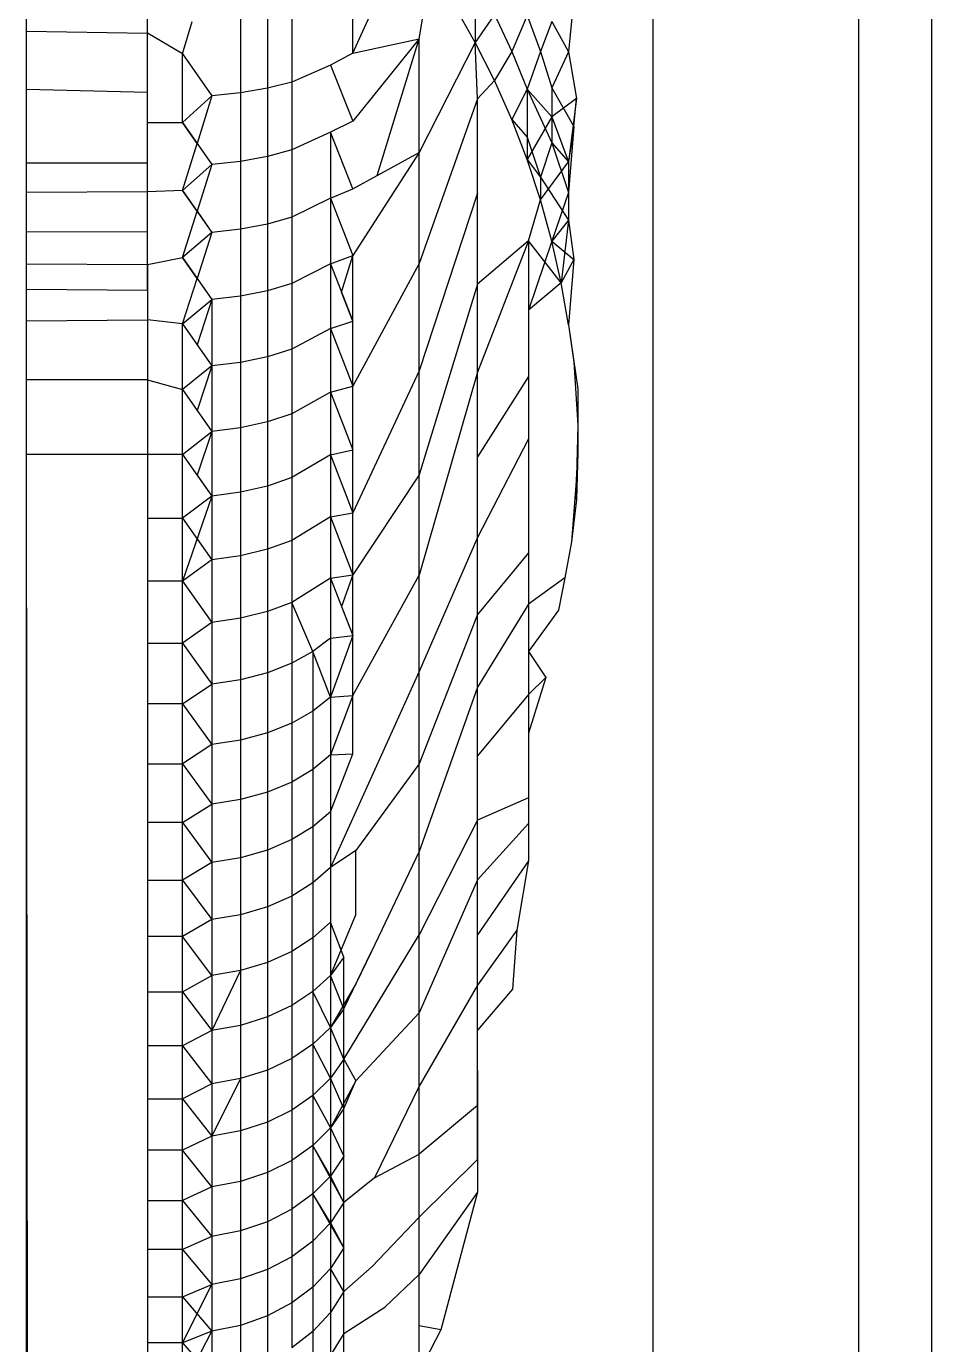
# Model space of a CAD drawing. Header units: inches. Extents: x 17 to 4615, y 5 to 3256.
# Drawn here: x 1650.593 to 1651.632, y 2587.38 to 2588.894 of the extents above; entities that cross this region are included whole.
import ezdxf

# ---------------------------------------------------------------- set-up
doc = ezdxf.new("R2010")
doc.units = ezdxf.units.IN
doc.header["$MEASUREMENT"] = 0

msp = doc.modelspace()

# ---------------------------------------------------------------- linework, layer by layer
for p, q in [((1651.6324, 2589.9496), (1651.6324, 2243.9862)), ((1651.5483, 2589.9138), (1651.5483, 2244.0227)), ((1651.3124, 2589.8133), (1651.3124, 2244.1249)), ((1650.9679, 2588.8631), (1651.0298, 2588.9994)), ((1650.8699, 2588.9817), (1650.8699, 2588.8226)), ((1650.8979, 2588.988), (1650.8979, 2588.8298)), ((1650.839, 2588.977), (1650.839, 2588.8173)), ((1650.5933, 2588.8882), (1650.5933, 2588.9618)), ((1650.7324, 2588.8859), (1650.7324, 2588.9607)), ((1651.044, 2588.8793), (1651.058, 2588.9593)), ((1650.9679, 2588.8631), (1650.9679, 2588.9423)), ((1651.1085, 2588.8752), (1651.0843, 2588.9179)), ((1651.1085, 2588.9288), (1651.1085, 2588.8752)), ((1651.2217, 2588.9283), (1651.2157, 2588.8646)), ((1651.1305, 2588.9072), (1651.1085, 2588.8752)), ((1651.1305, 2588.9072), (1651.1504, 2588.8649)), ((1651.1681, 2588.9061), (1651.1504, 2588.8649)), ((1651.1681, 2588.9061), (1651.1835, 2588.865)), ((1650.5933, 2588.8882), (1650.7324, 2588.8859)), ((1650.5933, 2588.8212), (1650.5933, 2588.8882)), ((1650.7726, 2588.8623), (1650.7838, 2588.8994)), ((1651.1966, 2588.8993), (1651.1835, 2588.865)), ((1651.1966, 2588.8993), (1651.2157, 2588.8646)), ((1650.7324, 2588.8179), (1650.7324, 2588.8859)), ((1650.7726, 2588.8623), (1650.7324, 2588.8859)), ((1651.044, 2588.8793), (1650.9679, 2588.7848)), ((1650.9679, 2588.8631), (1651.044, 2588.8793)), ((1650.9961, 2588.7227), (1651.044, 2588.8793)), ((1651.044, 2588.7488), (1651.044, 2588.8793)), ((1651.1085, 2588.8752), (1651.044, 2588.7488)), ((1651.1305, 2588.8315), (1651.1085, 2588.8752)), ((1651.1113, 2588.8106), (1651.1085, 2588.8752)), ((1650.7726, 2588.7835), (1650.7726, 2588.8623)), ((1650.7726, 2588.8623), (1650.8063, 2588.814)), ((1650.9679, 2588.8631), (1650.9425, 2588.8491)), ((1651.1504, 2588.8649), (1651.1305, 2588.8315)), ((1651.1504, 2588.8649), (1651.1681, 2588.8218)), ((1651.1835, 2588.865), (1651.1681, 2588.8218)), ((1651.1835, 2588.865), (1651.1966, 2588.8232)), ((1651.2157, 2588.8646), (1651.1966, 2588.8232)), ((1651.2157, 2588.8646), (1651.2247, 2588.8109)), ((1650.9425, 2588.8491), (1650.8979, 2588.8298)), ((1650.9425, 2588.8491), (1650.9679, 2588.7848)), ((1650.8979, 2588.8298), (1650.8699, 2588.8226)), ((1650.8979, 2588.8298), (1650.8979, 2588.7518)), ((1651.1305, 2588.8315), (1651.1113, 2588.8106)), ((1651.1504, 2588.7867), (1651.1305, 2588.8315)), ((1650.7324, 2588.8179), (1650.5933, 2588.8212)), ((1650.5933, 2588.7365), (1650.5933, 2588.8212)), ((1650.7324, 2588.7835), (1650.7324, 2588.8179)), ((1650.8063, 2588.814), (1650.7726, 2588.7835)), ((1650.8063, 2588.814), (1650.7894, 2588.7594)), ((1650.839, 2588.8173), (1650.8063, 2588.814)), ((1650.8699, 2588.8226), (1650.839, 2588.8173)), ((1650.839, 2588.8173), (1650.839, 2588.7386)), ((1650.8699, 2588.8226), (1650.8699, 2588.7442)), ((1651.1681, 2588.8218), (1651.1504, 2588.7867)), ((1651.1681, 2588.8218), (1651.1681, 2588.7664)), ((1651.1681, 2588.8218), (1651.1966, 2588.76)), ((1651.1681, 2588.8218), (1651.1966, 2588.79)), ((1651.1966, 2588.8232), (1651.1966, 2588.79)), ((1651.1966, 2588.8232), (1651.2217, 2588.7788)), ((1651.1113, 2588.8106), (1651.044, 2588.6216)), ((1651.1113, 2588.7024), (1651.1113, 2588.8106)), ((1651.2247, 2588.8109), (1651.1966, 2588.79)), ((1651.2247, 2588.8109), (1651.2157, 2588.7383)), ((1651.2217, 2588.7788), (1651.2247, 2588.8109)), ((1650.7324, 2588.7835), (1650.7726, 2588.7835)), ((1650.7324, 2588.7365), (1650.7324, 2588.7835)), ((1650.7726, 2588.7835), (1650.8063, 2588.7351)), ((1650.7894, 2588.7594), (1650.7726, 2588.7835)), ((1650.9679, 2588.7848), (1650.9425, 2588.7723)), ((1651.1681, 2588.7409), (1651.1504, 2588.7867)), ((1651.1504, 2588.7867), (1651.1681, 2588.7664)), ((1651.1966, 2588.79), (1651.1681, 2588.7409)), ((1651.1966, 2588.79), (1651.1966, 2588.76)), ((1651.1966, 2588.79), (1651.2157, 2588.7383)), ((1650.9425, 2588.7723), (1650.8979, 2588.7518)), ((1650.9425, 2588.7723), (1650.9425, 2588.6963)), ((1650.9679, 2588.7073), (1650.9425, 2588.7723)), ((1651.1681, 2588.7664), (1651.1835, 2588.7206)), ((1651.1681, 2588.7664), (1651.1681, 2588.7409)), ((1651.2217, 2588.7788), (1651.2157, 2588.7383)), ((1651.2217, 2588.7788), (1651.2157, 2588.703)), ((1650.7726, 2588.7054), (1650.7894, 2588.7594)), ((1650.7894, 2588.7594), (1650.8063, 2588.7351)), ((1650.8979, 2588.7518), (1650.8699, 2588.7442)), ((1650.8979, 2588.7518), (1650.8979, 2588.6747)), ((1651.1966, 2588.76), (1651.1835, 2588.7206)), ((1651.1966, 2588.76), (1651.2157, 2588.703)), ((1651.1966, 2588.76), (1651.2157, 2588.7383)), ((1650.7324, 2588.7365), (1650.5933, 2588.7365)), ((1650.5933, 2588.703), (1650.5933, 2588.7365)), ((1650.7324, 2588.7036), (1650.7324, 2588.7365)), ((1650.839, 2588.7386), (1650.8063, 2588.7351)), ((1650.8699, 2588.7442), (1650.839, 2588.7386)), ((1650.839, 2588.7386), (1650.839, 2588.6607)), ((1650.8699, 2588.7442), (1650.8699, 2588.6667)), ((1651.044, 2588.7488), (1650.9679, 2588.6308)), ((1650.9961, 2588.7227), (1651.044, 2588.7488)), ((1651.044, 2588.6216), (1651.044, 2588.7488)), ((1651.1835, 2588.6944), (1651.1681, 2588.7409)), ((1651.1681, 2588.7409), (1651.1835, 2588.7206)), ((1651.1835, 2588.6944), (1651.2157, 2588.7383)), ((1651.2157, 2588.7383), (1651.2157, 2588.703)), ((1651.2157, 2588.7383), (1651.2157, 2588.6711)), ((1650.7726, 2588.7054), (1650.8063, 2588.7351)), ((1650.8063, 2588.7351), (1650.7894, 2588.6814)), ((1650.9679, 2588.7073), (1650.9961, 2588.7227)), ((1650.9425, 2588.6963), (1650.9679, 2588.7073)), ((1651.1835, 2588.7206), (1651.1835, 2588.6944)), ((1651.1835, 2588.7206), (1651.2157, 2588.6711)), ((1650.7324, 2588.7036), (1650.5933, 2588.703)), ((1650.5933, 2588.6582), (1650.5933, 2588.703)), ((1650.7726, 2588.7054), (1650.7324, 2588.7036)), ((1650.7324, 2588.6579), (1650.7324, 2588.7036)), ((1650.7726, 2588.7054), (1650.8063, 2588.6571)), ((1650.7894, 2588.6814), (1650.7726, 2588.7054)), ((1650.9425, 2588.6963), (1650.8979, 2588.6747)), ((1650.9425, 2588.6963), (1650.9425, 2588.6212)), ((1650.9425, 2588.6963), (1650.9679, 2588.6308)), ((1651.1113, 2588.7024), (1651.044, 2588.4982)), ((1651.1113, 2588.5976), (1651.1113, 2588.7024)), ((1651.1697, 2588.6474), (1651.1835, 2588.6944)), ((1651.1966, 2588.6471), (1651.1835, 2588.6944)), ((1651.2157, 2588.703), (1651.1966, 2588.6471)), ((1651.2157, 2588.703), (1651.2157, 2588.6711)), ((1650.7726, 2588.6282), (1650.7894, 2588.6814)), ((1650.7894, 2588.6814), (1650.8063, 2588.6571)), ((1650.839, 2588.6607), (1650.8063, 2588.6571)), ((1650.8699, 2588.6667), (1650.839, 2588.6607)), ((1650.839, 2588.6607), (1650.839, 2588.5838)), ((1650.8979, 2588.6747), (1650.8699, 2588.6667)), ((1650.8699, 2588.6667), (1650.8699, 2588.59)), ((1650.8979, 2588.6747), (1650.8979, 2588.5985)), ((1651.2157, 2588.6711), (1651.1966, 2588.6471)), ((1651.2157, 2588.6711), (1651.2073, 2588.5993)), ((1651.2157, 2588.6711), (1651.2217, 2588.6261)), ((1650.5933, 2588.6582), (1650.7324, 2588.6579)), ((1650.5933, 2588.621), (1650.5933, 2588.6582)), ((1650.7324, 2588.6202), (1650.7324, 2588.6579)), ((1650.8063, 2588.6571), (1650.7726, 2588.6282)), ((1650.8063, 2588.6571), (1650.7894, 2588.6042)), ((1651.1697, 2588.6474), (1651.1113, 2588.4966)), ((1651.1697, 2588.6474), (1651.1113, 2588.5976)), ((1651.1697, 2588.6474), (1651.1697, 2588.5678)), ((1651.2073, 2588.5993), (1651.1697, 2588.6474)), ((1651.1966, 2588.6471), (1651.1697, 2588.5678)), ((1651.2073, 2588.5993), (1651.1966, 2588.6471)), ((1651.1966, 2588.6471), (1651.2217, 2588.6261)), ((1650.9425, 2588.6212), (1650.9679, 2588.6308)), ((1650.9551, 2588.5885), (1650.9679, 2588.6308)), ((1650.9679, 2588.5552), (1650.9679, 2588.6308)), ((1650.5933, 2588.621), (1650.7324, 2588.6202)), ((1650.5933, 2588.5918), (1650.5933, 2588.621)), ((1650.7324, 2588.6202), (1650.7726, 2588.6282)), ((1650.7324, 2588.5906), (1650.7324, 2588.6202)), ((1650.7324, 2588.6202), (1650.7324, 2588.5566)), ((1650.7726, 2588.6282), (1650.8063, 2588.58)), ((1650.7894, 2588.6042), (1650.7726, 2588.6282)), ((1650.9425, 2588.6212), (1650.8979, 2588.5985)), ((1650.9425, 2588.6212), (1650.9425, 2588.547)), ((1650.9425, 2588.6212), (1650.9679, 2588.5552)), ((1651.044, 2588.6216), (1650.9679, 2588.4808)), ((1651.044, 2588.4982), (1651.044, 2588.6216)), ((1651.2217, 2588.6261), (1651.2073, 2588.5993)), ((1651.2217, 2588.6261), (1651.2157, 2588.551)), ((1650.7726, 2588.552), (1650.7894, 2588.6042)), ((1650.7894, 2588.6042), (1650.8063, 2588.58)), ((1650.7324, 2588.5906), (1650.5933, 2588.5918)), ((1650.5933, 2588.5556), (1650.5933, 2588.5918)), ((1650.7324, 2588.5906), (1650.7324, 2588.5566)), ((1650.8699, 2588.59), (1650.839, 2588.5838)), ((1650.8979, 2588.5985), (1650.8699, 2588.59)), ((1650.8699, 2588.59), (1650.8699, 2588.5143)), ((1650.8979, 2588.5985), (1650.8979, 2588.5232)), ((1650.9679, 2588.5552), (1650.9551, 2588.5885)), ((1651.1113, 2588.5976), (1651.044, 2588.3787)), ((1651.1113, 2588.4966), (1651.1113, 2588.5976)), ((1651.2073, 2588.5993), (1651.1697, 2588.5678)), ((1651.2157, 2588.551), (1651.2073, 2588.5993)), ((1650.7726, 2588.552), (1650.8063, 2588.58)), ((1650.8063, 2588.58), (1650.7894, 2588.528)), ((1650.839, 2588.5838), (1650.8063, 2588.58)), ((1650.8063, 2588.58), (1650.8063, 2588.5038)), ((1650.839, 2588.5838), (1650.839, 2588.5078)), ((1650.5933, 2588.5556), (1650.7324, 2588.5566)), ((1650.5933, 2588.4879), (1650.5933, 2588.5556)), ((1650.7726, 2588.552), (1650.7324, 2588.5566)), ((1650.7324, 2588.5566), (1650.7324, 2588.4879)), ((1650.9425, 2588.547), (1650.9679, 2588.5552)), ((1650.9679, 2588.4808), (1650.9679, 2588.5552)), ((1651.1697, 2588.5678), (1651.1697, 2588.4919)), ((1650.7726, 2588.4767), (1650.7726, 2588.552)), ((1650.7726, 2588.552), (1650.8063, 2588.5038)), ((1650.9425, 2588.547), (1650.8979, 2588.5232)), ((1650.9425, 2588.547), (1650.9425, 2588.4738)), ((1650.9425, 2588.547), (1650.9679, 2588.4808)), ((1651.2157, 2588.551), (1651.2217, 2588.5083)), ((1651.2157, 2588.551), (1651.2265, 2588.4777)), ((1650.7894, 2588.528), (1650.8063, 2588.5038)), ((1650.8699, 2588.5143), (1650.839, 2588.5078)), ((1650.8979, 2588.5232), (1650.8699, 2588.5143)), ((1650.8699, 2588.5143), (1650.8699, 2588.4396)), ((1650.8979, 2588.5232), (1650.8979, 2588.4489)), ((1650.8063, 2588.5038), (1650.7726, 2588.4767)), ((1650.8063, 2588.5038), (1650.7894, 2588.4528)), ((1650.839, 2588.5078), (1650.8063, 2588.5038)), ((1650.8063, 2588.5038), (1650.8063, 2588.4286)), ((1650.839, 2588.5078), (1650.839, 2588.4328)), ((1651.044, 2588.4982), (1650.9679, 2588.3351)), ((1651.044, 2588.3787), (1651.044, 2588.4982)), ((1651.1113, 2588.4966), (1651.044, 2588.2635)), ((1651.1113, 2588.3996), (1651.1113, 2588.4966)), ((1651.2217, 2588.5083), (1651.2265, 2588.4777)), ((1651.2217, 2588.5083), (1651.2265, 2588.4359)), ((1650.7324, 2588.4879), (1650.5933, 2588.4879)), ((1650.5933, 2588.4023), (1650.5933, 2588.4879)), ((1650.7324, 2588.4879), (1650.7324, 2588.4023)), ((1650.7324, 2588.4879), (1650.7726, 2588.4767)), ((1650.9425, 2588.4738), (1650.9679, 2588.4808)), ((1650.9679, 2588.4074), (1650.9679, 2588.4808)), ((1651.1697, 2588.4919), (1651.1113, 2588.3996)), ((1651.1697, 2588.4919), (1651.1697, 2588.4201)), ((1650.7726, 2588.4023), (1650.7726, 2588.4767)), ((1650.7726, 2588.4767), (1650.8063, 2588.4286)), ((1650.9425, 2588.4738), (1650.8979, 2588.4489)), ((1650.9425, 2588.4738), (1650.9425, 2588.4016)), ((1650.9425, 2588.4738), (1650.9679, 2588.4074)), ((1651.2265, 2588.4777), (1651.2265, 2588.4044)), ((1651.2265, 2588.4777), (1651.2265, 2588.4359)), ((1650.7894, 2588.4528), (1650.8063, 2588.4286)), ((1650.8979, 2588.4489), (1650.8699, 2588.4396)), ((1650.8979, 2588.4489), (1650.8979, 2588.3756)), ((1650.8699, 2588.4396), (1650.839, 2588.4328)), ((1650.8699, 2588.4396), (1650.8699, 2588.3659)), ((1651.2265, 2588.4359), (1651.2247, 2588.3767)), ((1651.2265, 2588.4359), (1651.2265, 2588.4044)), ((1650.7726, 2588.4023), (1650.8063, 2588.4286)), ((1650.8063, 2588.4286), (1650.7894, 2588.3785)), ((1650.839, 2588.4328), (1650.8063, 2588.4286)), ((1650.8063, 2588.4286), (1650.8063, 2588.3544)), ((1650.839, 2588.4328), (1650.839, 2588.3588)), ((1651.1697, 2588.4201), (1651.1113, 2588.3069)), ((1651.1697, 2588.4201), (1651.1697, 2588.2891)), ((1650.9425, 2588.4016), (1650.9679, 2588.4074)), ((1650.9679, 2588.3351), (1650.9679, 2588.4074)), ((1651.2265, 2588.4044), (1651.2247, 2588.3506)), ((1650.7324, 2588.4023), (1650.5933, 2588.4023)), ((1650.5933, 2554.5647), (1650.5933, 2588.4023)), ((1650.7324, 2462.1523), (1650.5933, 2588.4023)), ((1650.7726, 2588.4023), (1650.7324, 2588.4023)), ((1650.7324, 2588.4023), (1650.7324, 2588.329)), ((1650.7726, 2588.329), (1650.7726, 2588.4023)), ((1650.7726, 2588.4023), (1650.8063, 2588.3544)), ((1650.9425, 2588.4016), (1650.8979, 2588.3756)), ((1650.9425, 2588.4016), (1650.9425, 2588.3304)), ((1650.9425, 2588.4016), (1650.9679, 2588.3351)), ((1651.1113, 2588.3069), (1651.1113, 2588.3996)), ((1650.7894, 2588.3785), (1650.8063, 2588.3544)), ((1650.8979, 2588.3756), (1650.8699, 2588.3659)), ((1650.8979, 2588.3756), (1650.8979, 2588.3034)), ((1651.044, 2588.3787), (1650.9679, 2588.264)), ((1651.044, 2588.2635), (1651.044, 2588.3787)), ((1651.2247, 2588.3767), (1651.2192, 2588.3017)), ((1651.2247, 2588.3506), (1651.2247, 2588.3767)), ((1650.839, 2588.3588), (1650.8063, 2588.3544)), ((1650.8699, 2588.3659), (1650.839, 2588.3588)), ((1650.839, 2588.3588), (1650.839, 2588.2859)), ((1650.8699, 2588.3659), (1650.8699, 2588.2933)), ((1650.8063, 2588.3544), (1650.7726, 2588.329)), ((1650.8063, 2588.3544), (1650.7726, 2588.2568)), ((1650.8063, 2588.3544), (1650.8063, 2588.2813)), ((1651.2247, 2588.3506), (1651.2192, 2588.3017)), ((1650.7324, 2588.329), (1650.7726, 2588.329)), ((1650.7324, 2588.329), (1650.7324, 2588.2568)), ((1650.7726, 2588.2568), (1650.7726, 2588.329)), ((1650.7726, 2588.329), (1650.8063, 2588.2813)), ((1650.9425, 2588.3304), (1650.8979, 2588.3034)), ((1650.9425, 2588.3304), (1650.9679, 2588.3351)), ((1650.9425, 2588.3304), (1650.9425, 2588.2603)), ((1650.9425, 2588.3304), (1650.9679, 2588.264)), ((1650.9679, 2588.264), (1650.9679, 2588.3351)), ((1650.8979, 2588.3034), (1650.8699, 2588.2933)), ((1650.8979, 2588.3034), (1650.8979, 2588.2323)), ((1651.1113, 2588.3069), (1651.044, 2588.1529)), ((1651.1113, 2588.2185), (1651.1113, 2588.3069)), ((1651.2192, 2588.3017), (1651.2114, 2588.2607)), ((1650.839, 2588.2859), (1650.8063, 2588.2813)), ((1650.8699, 2588.2933), (1650.839, 2588.2859)), ((1650.839, 2588.2859), (1650.839, 2588.2141)), ((1650.8699, 2588.2933), (1650.8699, 2588.2218)), ((1651.1697, 2588.2891), (1651.1113, 2588.2185)), ((1651.1697, 2588.2891), (1651.1697, 2588.2303)), ((1650.8063, 2588.2813), (1650.7726, 2588.2568)), ((1650.8063, 2588.2813), (1650.8063, 2588.2094)), ((1650.7726, 2588.2568), (1650.7324, 2588.2568)), ((1650.7324, 2588.2568), (1650.7324, 2588.1857)), ((1650.7726, 2588.1857), (1650.7726, 2588.2568)), ((1650.7726, 2588.2568), (1650.8063, 2588.2094)), ((1650.9425, 2588.2603), (1650.8979, 2588.2323)), ((1650.9425, 2588.2603), (1650.9679, 2588.264)), ((1650.9425, 2588.2603), (1650.9425, 2588.1914)), ((1650.9425, 2588.2603), (1650.9679, 2588.1942)), ((1650.9679, 2588.264), (1650.9552, 2588.2275)), ((1650.9679, 2588.1942), (1650.9679, 2588.264)), ((1650.9679, 2588.1256), (1651.044, 2588.2635)), ((1651.044, 2588.1529), (1651.044, 2588.2635)), ((1651.2114, 2588.2607), (1651.1697, 2588.2303)), ((1651.2114, 2588.2607), (1651.2043, 2588.2235)), ((1650.8699, 2588.2218), (1650.839, 2588.2141)), ((1650.8979, 2588.2323), (1650.8699, 2588.2218)), ((1650.8699, 2588.2218), (1650.8699, 2588.1515)), ((1650.8979, 2588.2323), (1650.8979, 2588.1624)), ((1650.9223, 2588.1758), (1650.8979, 2588.2323)), ((1650.9552, 2588.2275), (1650.9679, 2588.1942)), ((1651.1697, 2588.2303), (1651.1113, 2588.1349)), ((1651.1697, 2588.2303), (1651.1697, 2588.176)), ((1651.2043, 2588.2235), (1651.1697, 2588.176)), ((1650.8063, 2588.2094), (1650.7726, 2588.1857)), ((1650.839, 2588.2141), (1650.8063, 2588.2094)), ((1650.8063, 2588.2094), (1650.8063, 2588.1386)), ((1650.839, 2588.2141), (1650.839, 2588.1435)), ((1651.1113, 2588.2185), (1651.044, 2588.047)), ((1651.1113, 2588.1349), (1651.1113, 2588.2185)), ((1650.9425, 2588.1914), (1650.9223, 2588.1758)), ((1650.9679, 2588.1942), (1650.9425, 2588.1237)), ((1650.9425, 2588.1914), (1650.9679, 2588.1942)), ((1650.9425, 2588.1914), (1650.9425, 2588.1237)), ((1650.9679, 2588.1256), (1650.9679, 2588.1942)), ((1650.7324, 2588.1857), (1650.7726, 2588.1857)), ((1650.7324, 2588.1857), (1650.7324, 2588.1158)), ((1650.7726, 2588.1158), (1650.7726, 2588.1857)), ((1650.7726, 2588.1857), (1650.8063, 2588.1386)), ((1651.1697, 2588.176), (1651.1697, 2588.1266)), ((1651.1697, 2588.176), (1651.1895, 2588.146)), ((1650.8979, 2588.1624), (1650.8699, 2588.1515)), ((1650.9223, 2588.1758), (1650.8979, 2588.1624)), ((1650.8979, 2588.1624), (1650.8979, 2588.0936)), ((1650.9223, 2588.1758), (1650.9223, 2588.1075)), ((1650.9425, 2588.1237), (1650.9223, 2588.1758)), ((1650.8699, 2588.1515), (1650.839, 2588.1435)), ((1650.8699, 2588.1515), (1650.8699, 2588.0824)), ((1651.044, 2588.1529), (1650.9425, 2587.928)), ((1651.044, 2588.047), (1651.044, 2588.1529)), ((1651.1895, 2588.146), (1651.1697, 2588.1266)), ((1651.1895, 2588.146), (1651.1697, 2588.082)), ((1650.7726, 2588.1158), (1650.8063, 2588.1386)), ((1650.839, 2588.1435), (1650.8063, 2588.1386)), ((1650.8063, 2588.1386), (1650.8063, 2588.0691)), ((1650.839, 2588.1435), (1650.839, 2588.0741)), ((1651.1113, 2588.1349), (1651.044, 2587.9463)), ((1651.1113, 2588.0561), (1651.1113, 2588.1349)), ((1650.7726, 2588.1158), (1650.7324, 2588.1158)), ((1650.7324, 2588.1158), (1650.7324, 2588.0471)), ((1650.7726, 2588.0471), (1650.7726, 2588.1158)), ((1650.7726, 2588.1158), (1650.8063, 2588.0691)), ((1650.9425, 2588.1237), (1650.9223, 2588.1075)), ((1650.9679, 2588.1256), (1650.9425, 2588.0572)), ((1650.9425, 2588.1237), (1650.9679, 2588.1256)), ((1650.9425, 2588.1237), (1650.9425, 2588.0572)), ((1650.9679, 2588.0584), (1650.9679, 2588.1256)), ((1651.1697, 2588.1266), (1651.1113, 2588.0561)), ((1651.1697, 2588.1266), (1651.1697, 2588.082)), ((1650.9223, 2588.1075), (1650.8979, 2588.0936)), ((1650.9223, 2588.1075), (1650.9223, 2588.0405)), ((1650.8979, 2588.0936), (1650.8699, 2588.0824)), ((1650.8979, 2588.0936), (1650.8979, 2588.0261)), ((1650.839, 2588.0741), (1650.8063, 2588.0691)), ((1650.8699, 2588.0824), (1650.839, 2588.0741)), ((1650.839, 2588.0741), (1650.839, 2588.006)), ((1650.8699, 2588.0824), (1650.8699, 2588.0145)), ((1651.1697, 2588.082), (1651.1697, 2588.0424)), ((1651.1697, 2588.082), (1651.1697, 2588.0079)), ((1650.8063, 2588.0691), (1650.7726, 2588.0471)), ((1650.8063, 2588.0691), (1650.8063, 2588.0008)), ((1650.9425, 2588.0572), (1650.9223, 2588.0405)), ((1650.9425, 2587.9919), (1650.9679, 2588.0584)), ((1650.9425, 2588.0572), (1650.9679, 2588.0584)), ((1650.9425, 2588.0572), (1650.9425, 2587.9919)), ((1651.1113, 2587.9823), (1651.1113, 2588.0561)), ((1650.7324, 2588.0471), (1650.7726, 2588.0471)), ((1650.7324, 2588.0471), (1650.7324, 2587.9796)), ((1650.7726, 2587.9796), (1650.7726, 2588.0471)), ((1650.7726, 2588.0471), (1650.8063, 2588.0008)), ((1650.9223, 2588.0405), (1650.8979, 2588.0261)), ((1650.9223, 2588.0405), (1650.9223, 2587.9747)), ((1651.044, 2588.047), (1650.9716, 2587.9475)), ((1651.044, 2587.9463), (1651.044, 2588.047)), ((1651.1697, 2588.0424), (1651.1697, 2588.0079)), ((1651.1697, 2588.0424), (1651.1697, 2587.9786)), ((1650.8979, 2588.0261), (1650.8699, 2588.0145)), ((1650.8979, 2588.0261), (1650.8979, 2587.9599)), ((1650.8699, 2588.0145), (1650.839, 2588.006)), ((1650.8699, 2588.0145), (1650.8699, 2587.9479)), ((1650.7726, 2587.9796), (1650.8063, 2588.0008)), ((1650.839, 2588.006), (1650.8063, 2588.0008)), ((1650.8063, 2588.0008), (1650.8063, 2587.9338)), ((1650.839, 2588.006), (1650.839, 2587.9392)), ((1651.1697, 2588.0079), (1651.1113, 2587.9823)), ((1651.1697, 2588.0079), (1651.1697, 2587.9786)), ((1651.1697, 2588.0079), (1651.1697, 2587.9357)), ((1650.7726, 2587.9796), (1650.7324, 2587.9796)), ((1650.7324, 2587.9796), (1650.7324, 2587.9135)), ((1650.7726, 2587.9135), (1650.7726, 2587.9796)), ((1650.7726, 2587.9796), (1650.8063, 2587.9338)), ((1650.9425, 2587.9919), (1650.9223, 2587.9747)), ((1650.9425, 2587.9919), (1650.9425, 2587.928)), ((1651.1113, 2587.9823), (1651.044, 2587.8508)), ((1651.1113, 2587.9138), (1651.1113, 2587.9823)), ((1650.9223, 2587.9747), (1650.8979, 2587.9599)), ((1650.9223, 2587.9747), (1650.9223, 2587.9103)), ((1651.1697, 2587.9786), (1651.1113, 2587.9138)), ((1651.1697, 2587.9786), (1651.1697, 2587.9357)), ((1650.8979, 2587.9599), (1650.8699, 2587.9479)), ((1650.8979, 2587.9599), (1650.8979, 2587.895)), ((1650.839, 2587.9392), (1650.8063, 2587.9338)), ((1650.8699, 2587.9479), (1650.839, 2587.9392)), ((1650.839, 2587.9392), (1650.839, 2587.8736)), ((1650.8699, 2587.9479), (1650.8699, 2587.8827)), ((1650.9716, 2587.9475), (1650.9425, 2587.928)), ((1650.9716, 2587.8735), (1650.9716, 2587.9475)), ((1651.044, 2587.9463), (1650.9893, 2587.8315)), ((1651.044, 2587.8508), (1651.044, 2587.9463)), ((1651.1697, 2587.9357), (1651.1113, 2587.8506)), ((1651.1697, 2587.9357), (1651.1562, 2587.856)), ((1650.8063, 2587.9338), (1650.7726, 2587.9135)), ((1650.8063, 2587.9338), (1650.8063, 2587.8681)), ((1650.9425, 2587.928), (1650.9223, 2587.9103)), ((1650.9425, 2587.928), (1650.9425, 2587.8653)), ((1650.7324, 2587.9135), (1650.7726, 2587.9135)), ((1650.7324, 2587.9135), (1650.7324, 2587.8486)), ((1650.7726, 2587.8486), (1650.7726, 2587.9135)), ((1650.7726, 2587.9135), (1650.8063, 2587.8681)), ((1650.9223, 2587.9103), (1650.8979, 2587.895)), ((1650.9223, 2587.9103), (1650.9223, 2587.8471)), ((1651.1113, 2587.9138), (1651.044, 2587.7609)), ((1651.1113, 2587.8506), (1651.1113, 2587.9138)), ((1650.8979, 2587.895), (1650.8699, 2587.8827)), ((1650.8979, 2587.895), (1650.8979, 2587.8315)), ((1650.839, 2587.8736), (1650.8063, 2587.8681)), ((1650.8699, 2587.8827), (1650.839, 2587.8736)), ((1650.839, 2587.8736), (1650.839, 2587.8095)), ((1650.8699, 2587.8827), (1650.8699, 2587.8188)), ((1650.9425, 2587.8041), (1650.9716, 2587.8735)), ((1650.8063, 2587.8681), (1650.7726, 2587.8486)), ((1650.8063, 2587.8681), (1650.8063, 2587.8038)), ((1650.9425, 2587.8653), (1650.9223, 2587.8471)), ((1650.9425, 2587.8653), (1650.9425, 2587.8041)), ((1650.9579, 2587.8249), (1650.9425, 2587.8653)), ((1650.7726, 2587.8486), (1650.7324, 2587.8486)), ((1650.7324, 2587.8486), (1650.7324, 2587.7851)), ((1650.7726, 2587.7851), (1650.7726, 2587.8486)), ((1650.8063, 2587.8038), (1650.7726, 2587.8486)), ((1650.9223, 2587.8471), (1650.8979, 2587.8315)), ((1650.9223, 2587.8471), (1650.9223, 2587.7854)), ((1650.9579, 2587.7077), (1651.044, 2587.8508)), ((1651.044, 2587.7609), (1651.044, 2587.8508)), ((1651.1562, 2587.856), (1651.1113, 2587.793)), ((1651.1113, 2587.793), (1651.1113, 2587.8506)), ((1651.1562, 2587.856), (1651.1513, 2587.7883)), ((1650.8979, 2587.8315), (1650.8699, 2587.8188)), ((1650.8979, 2587.8315), (1650.8979, 2587.7693)), ((1650.9579, 2587.7656), (1650.9893, 2587.8315)), ((1650.9893, 2587.8315), (1650.9716, 2587.7942)), ((1650.8699, 2587.8188), (1650.839, 2587.8095)), ((1650.8699, 2587.8188), (1650.8699, 2587.7563)), ((1650.9579, 2587.8249), (1650.9425, 2587.8041)), ((1650.9579, 2587.7656), (1650.9579, 2587.8249)), ((1650.7726, 2587.7851), (1650.8063, 2587.8038)), ((1650.839, 2587.8095), (1650.8063, 2587.8038)), ((1650.839, 2587.8095), (1650.8063, 2587.7409)), ((1650.8063, 2587.8038), (1650.8063, 2587.7409)), ((1650.839, 2587.8095), (1650.839, 2587.7467)), ((1650.9425, 2587.8041), (1650.9223, 2587.7854)), ((1650.9425, 2587.8041), (1650.9425, 2587.7443)), ((1650.9579, 2587.7656), (1650.9425, 2587.8041)), ((1650.7324, 2587.7851), (1650.7726, 2587.7851)), ((1650.7324, 2587.7851), (1650.7324, 2587.7231)), ((1650.7726, 2587.7231), (1650.7726, 2587.7851)), ((1650.7726, 2587.7851), (1650.8063, 2587.7409)), ((1650.9223, 2587.7854), (1650.8979, 2587.7693)), ((1650.9223, 2587.7854), (1650.9223, 2587.7251)), ((1650.9425, 2587.7443), (1650.9223, 2587.7854)), ((1650.9716, 2587.7942), (1650.9425, 2587.7443)), ((1651.1113, 2587.793), (1651.044, 2587.6767)), ((1651.1113, 2587.7411), (1651.1113, 2587.793)), ((1651.1513, 2587.7883), (1651.1113, 2587.7411)), ((1650.8979, 2587.7693), (1650.8699, 2587.7563)), ((1650.8979, 2587.7693), (1650.8979, 2587.7086)), ((1650.8699, 2587.7563), (1650.839, 2587.7467)), ((1650.8699, 2587.7563), (1650.8699, 2587.6953)), ((1650.9579, 2587.7656), (1650.9425, 2587.7443)), ((1650.9579, 2587.7077), (1650.9579, 2587.7656)), ((1650.9716, 2587.683), (1651.044, 2587.7609)), ((1651.044, 2587.6767), (1651.044, 2587.7609)), ((1650.8063, 2587.7409), (1650.7726, 2587.7231)), ((1650.839, 2587.7467), (1650.8063, 2587.7409)), ((1650.8063, 2587.7409), (1650.8063, 2587.6795)), ((1650.839, 2587.7467), (1650.839, 2587.6855)), ((1650.9425, 2587.7443), (1650.9223, 2587.7251)), ((1650.9425, 2587.7443), (1650.9425, 2587.6859)), ((1650.9579, 2587.7077), (1650.9425, 2587.7443)), ((1651.1113, 2587.695), (1651.1113, 2587.7411)), ((1650.7726, 2587.7231), (1650.7324, 2587.7231)), ((1650.7324, 2587.7231), (1650.7324, 2587.6624)), ((1650.7726, 2587.6624), (1650.7726, 2587.7231)), ((1650.7726, 2587.7231), (1650.8063, 2587.6795)), ((1650.9223, 2587.7251), (1650.8979, 2587.7086)), ((1650.9223, 2587.7251), (1650.9223, 2587.6663)), ((1650.9425, 2587.6859), (1650.9223, 2587.7251)), ((1650.8979, 2587.7086), (1650.8699, 2587.6953)), ((1650.8979, 2587.7086), (1650.8979, 2587.6494)), ((1650.9579, 2587.7077), (1650.9425, 2587.6859)), ((1650.9579, 2587.6513), (1650.9579, 2587.7077)), ((1650.9579, 2587.7077), (1650.9716, 2587.683)), ((1650.8699, 2587.6953), (1650.839, 2587.6855)), ((1650.8699, 2587.6953), (1650.8699, 2587.6357)), ((1651.1113, 2587.6548), (1651.1113, 2587.695)), ((1651.1113, 2587.695), (1651.1113, 2587.6207)), ((1650.8063, 2587.6795), (1650.7726, 2587.6624)), ((1650.839, 2587.6855), (1650.8063, 2587.6795)), ((1650.839, 2587.6855), (1650.8063, 2587.6195)), ((1650.8063, 2587.6795), (1650.8063, 2587.6195)), ((1650.839, 2587.6855), (1650.839, 2587.6257)), ((1650.9425, 2587.6859), (1650.9223, 2587.6663)), ((1650.9425, 2587.6859), (1650.9425, 2587.629)), ((1650.9579, 2587.6513), (1650.9425, 2587.6859)), ((1650.9716, 2587.683), (1650.9425, 2587.629)), ((1650.9579, 2587.6513), (1650.9716, 2587.683)), ((1651.044, 2587.6767), (1650.9931, 2587.5717)), ((1651.044, 2587.5986), (1651.044, 2587.6767)), ((1650.7324, 2587.6624), (1650.7726, 2587.6624)), ((1650.7324, 2587.6624), (1650.7324, 2587.6033)), ((1650.7726, 2587.6033), (1650.7726, 2587.6624)), ((1650.7726, 2587.6624), (1650.8063, 2587.6195)), ((1650.9223, 2587.6663), (1650.8979, 2587.6494)), ((1650.9223, 2587.6663), (1650.9223, 2587.6089)), ((1650.9223, 2587.6663), (1650.9425, 2587.629)), ((1650.8979, 2587.6494), (1650.8699, 2587.6357)), ((1650.8979, 2587.6494), (1650.8979, 2587.5916)), ((1650.9579, 2587.6513), (1650.9425, 2587.629)), ((1650.9579, 2587.5965), (1650.9579, 2587.6513)), ((1651.1113, 2587.6548), (1651.044, 2587.5986)), ((1651.1113, 2587.6207), (1651.1113, 2587.6548)), ((1651.1113, 2587.6548), (1651.1113, 2587.5926)), ((1650.8699, 2587.6357), (1650.839, 2587.6257)), ((1650.8699, 2587.6357), (1650.8699, 2587.5777)), ((1650.8063, 2587.6195), (1650.7726, 2587.6033)), ((1650.839, 2587.6257), (1650.8063, 2587.6195)), ((1650.8063, 2587.6195), (1650.8063, 2587.5611)), ((1650.839, 2587.6257), (1650.839, 2587.5674)), ((1650.9425, 2587.629), (1650.9223, 2587.6089)), ((1650.9425, 2587.629), (1650.9425, 2587.5736)), ((1650.9425, 2587.629), (1650.9579, 2587.5965)), ((1651.1113, 2587.5926), (1651.1113, 2587.6207)), ((1651.1113, 2587.6207), (1651.1113, 2587.555)), ((1650.7726, 2587.6033), (1650.7324, 2587.6033)), ((1650.7324, 2587.6033), (1650.7324, 2587.5456)), ((1650.7726, 2587.5456), (1650.7726, 2587.6033)), ((1650.8063, 2587.5611), (1650.7726, 2587.6033)), ((1650.9223, 2587.6089), (1650.8979, 2587.5916)), ((1650.9223, 2587.6089), (1650.9223, 2587.5531)), ((1650.9579, 2587.5431), (1650.9223, 2587.6089)), ((1650.9425, 2587.5736), (1650.9223, 2587.6089)), ((1650.8979, 2587.5916), (1650.8699, 2587.5777)), ((1650.8979, 2587.5916), (1650.8979, 2587.5355)), ((1650.9579, 2587.5965), (1650.9425, 2587.5736)), ((1650.9579, 2587.5431), (1650.9579, 2587.5965)), ((1650.9931, 2587.5717), (1651.044, 2587.5986)), ((1651.044, 2587.5265), (1651.044, 2587.5986)), ((1651.1113, 2587.5926), (1651.044, 2587.5265)), ((1651.1113, 2587.5926), (1651.1113, 2587.555)), ((1650.8699, 2587.5777), (1650.839, 2587.5674)), ((1650.8699, 2587.5777), (1650.8699, 2587.5212)), ((1650.9425, 2587.5736), (1650.9223, 2587.5531)), ((1650.9425, 2587.5736), (1650.9425, 2587.5198)), ((1650.9579, 2587.5431), (1650.9425, 2587.5736)), ((1650.9931, 2587.5717), (1650.9579, 2587.5431)), ((1650.8063, 2587.5611), (1650.7726, 2587.5456)), ((1650.839, 2587.5674), (1650.8063, 2587.5611)), ((1650.8063, 2587.5611), (1650.8063, 2587.5042)), ((1650.839, 2587.5674), (1650.839, 2587.5107)), ((1650.7324, 2587.5456), (1650.7726, 2587.5456)), ((1650.7324, 2587.5456), (1650.7324, 2587.4895)), ((1650.7726, 2587.4895), (1650.7726, 2587.5456)), ((1650.7726, 2587.5456), (1650.8063, 2587.5042)), ((1650.9223, 2587.5531), (1650.8979, 2587.5355)), ((1650.9223, 2587.5531), (1650.9223, 2587.4989)), ((1650.9579, 2587.4914), (1650.9223, 2587.5531)), ((1650.9425, 2587.5198), (1650.9223, 2587.5531)), ((1650.9579, 2587.5431), (1650.9425, 2587.5198)), ((1650.9579, 2587.4914), (1650.9579, 2587.5431)), ((1651.1113, 2587.555), (1651.044, 2587.4608)), ((1651.1113, 2587.555), (1651.0691, 2587.397)), ((1650.8979, 2587.5355), (1650.8699, 2587.5212)), ((1650.8979, 2587.5355), (1650.8979, 2587.4809)), ((1651.044, 2587.5265), (1650.9902, 2587.4699)), ((1651.044, 2587.4608), (1651.044, 2587.5265)), ((1650.839, 2587.5107), (1650.8063, 2587.5042)), ((1650.8699, 2587.5212), (1650.839, 2587.5107)), ((1650.839, 2587.5107), (1650.839, 2587.4555)), ((1650.8699, 2587.5212), (1650.8699, 2587.4663)), ((1650.9425, 2587.5198), (1650.9223, 2587.4989)), ((1650.9425, 2587.5198), (1650.9425, 2587.4676)), ((1650.9425, 2587.5198), (1650.9579, 2587.4914)), ((1650.8063, 2587.5042), (1650.7726, 2587.4895)), ((1650.8063, 2587.5042), (1650.8063, 2587.449)), ((1650.9223, 2587.4989), (1650.8979, 2587.4809)), ((1650.9223, 2587.4989), (1650.9223, 2587.4462)), ((1650.7726, 2587.4895), (1650.7324, 2587.4895)), ((1650.7324, 2587.4895), (1650.7324, 2587.435)), ((1650.7726, 2587.435), (1650.7726, 2587.4895)), ((1650.7726, 2587.4895), (1650.8063, 2587.449)), ((1650.8979, 2587.4809), (1650.8699, 2587.4663)), ((1650.8979, 2587.4809), (1650.8979, 2587.4279)), ((1650.9579, 2587.4914), (1650.9425, 2587.4676)), ((1650.9579, 2587.4412), (1650.9579, 2587.4914)), ((1650.8699, 2587.4663), (1650.839, 2587.4555)), ((1650.8699, 2587.4663), (1650.8699, 2587.413)), ((1650.9425, 2587.4676), (1650.9223, 2587.4462)), ((1650.9425, 2587.4676), (1650.9425, 2587.417)), ((1650.9579, 2587.4412), (1650.9425, 2587.4676)), ((1650.9902, 2587.4699), (1650.9579, 2587.4412)), ((1650.839, 2587.4555), (1650.8063, 2587.449)), ((1650.839, 2587.4555), (1650.839, 2587.402)), ((1651.0046, 2587.423), (1651.044, 2587.4608)), ((1651.044, 2587.4016), (1651.044, 2587.4608)), ((1650.7324, 2587.435), (1650.7726, 2587.435)), ((1650.7324, 2587.435), (1650.7324, 2587.3821)), ((1650.7726, 2587.435), (1650.8063, 2587.449)), ((1650.7726, 2587.3821), (1650.8063, 2587.449)), ((1650.7726, 2587.3821), (1650.7726, 2587.435)), ((1650.7726, 2587.435), (1650.8063, 2587.3954)), ((1650.8063, 2587.449), (1650.8063, 2587.3954)), ((1650.9223, 2587.4462), (1650.8979, 2587.4279)), ((1650.9223, 2587.4462), (1650.9223, 2587.3952)), ((1650.9579, 2587.4412), (1650.9425, 2587.417)), ((1650.9579, 2587.3927), (1650.9579, 2587.4412)), ((1650.8979, 2587.4279), (1650.8699, 2587.413)), ((1650.8979, 2587.4279), (1650.8979, 2587.3765)), ((1650.9579, 2587.3927), (1651.0046, 2587.423)), ((1650.8699, 2587.413), (1650.839, 2587.402)), ((1650.8699, 2587.413), (1650.8699, 2587.3613)), ((1650.9425, 2587.417), (1650.9223, 2587.3952)), ((1650.9425, 2587.417), (1650.9425, 2587.368)), ((1650.8063, 2587.3954), (1650.7726, 2587.3821)), ((1650.7726, 2587.3308), (1650.8063, 2587.3954)), ((1650.839, 2587.402), (1650.8063, 2587.3954)), ((1650.8063, 2587.3954), (1650.8063, 2587.3434)), ((1650.839, 2587.402), (1650.839, 2587.3502)), ((1650.9223, 2587.3952), (1650.8979, 2587.3765)), ((1650.9223, 2587.3952), (1650.9223, 2587.3459)), ((1650.9579, 2587.3927), (1650.9425, 2587.368)), ((1650.9579, 2587.3006), (1650.9579, 2587.3927)), ((1651.044, 2587.349), (1651.044, 2587.4016)), ((1651.0691, 2587.397), (1651.044, 2587.4016)), ((1651.0691, 2587.397), (1651.044, 2587.349)), ((1650.7726, 2587.3821), (1650.7324, 2587.3821)), ((1650.7324, 2587.3821), (1650.7324, 2587.3308)), ((1650.7726, 2587.3308), (1650.7726, 2587.3821)), ((1650.7726, 2587.3821), (1650.8063, 2587.3434))]:
    msp.add_line(p, q)

doc.saveas('drawing.dxf')
